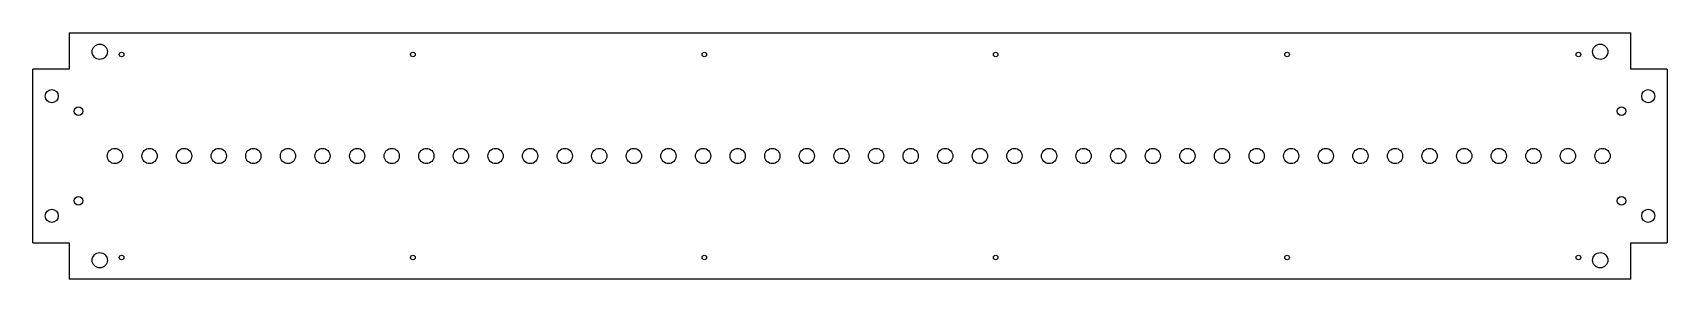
# Model space of a CAD drawing. Extents: x -750 to 750, y -113 to 113.
import ezdxf

# ---------------------------------------------------------------- set-up
doc = ezdxf.new("R2010")
doc.units = 0
doc.layers.get('0').update_dxf_attribs({"linetype": 'CONTINUOUS'})

msp = doc.modelspace()

# ---------------------------------------------------------------- linework, layer by layer
at = {"color": 7, "linetype": 'CONTINUOUS'}
for p, q in [((-716.5, 113.3), (-716.5, 79.8)), ((-716.5, 113.3), (716.5, 113.3)), ((716.5, 79.8), (716.5, 113.3)), ((-750.1, -79.8), (-750.1, 79.8)), ((-716.5, 79.8), (-750.1, 79.8)), ((750.1, 79.8), (716.5, 79.8)), ((750.1, 79.8), (750.1, -79.8)), ((-750.1, -79.8), (-716.5, -79.8)), ((-716.5, -79.8), (-716.5, -113.3)), ((716.5, -79.8), (750.1, -79.8)), ((716.5, -113.3), (716.5, -79.8)), ((716.5, -113.3), (-716.5, -113.3))]:
    msp.add_line(p, q, dxfattribs=at)
for centre, radius in [((-688.5, 95.8), 7), ((-668.5, 93.3), 2.1), ((-401.1, 93.3), 2.1), ((-133.7, 93.3), 2.1), ((133.7, 93.3), 2.1), ((401.1, 93.3), 2.1), ((668.5, 93.3), 2.1), ((688.5, 95.8), 7), ((-732.6, 55), 6), ((732.6, 55), 6), ((-708, 41.2), 4), ((708, 41.2), 4), ((-674.6, 0), 7), ((-642.8, 0), 7), ((-611.1, 0), 7), ((-579.3, 0), 7), ((-547.6, 0), 7), ((-515.8, 0), 7), ((-484.1, 0), 7), ((-452.3, 0), 7), ((-420.6, 0), 7), ((-388.8, 0), 7), ((-357.1, 0), 7), ((-325.3, 0), 7), ((-293.6, 0), 7), ((-261.8, 0), 7), ((-230.1, 0), 7), ((-198.3, 0), 7), ((-166.6, 0), 7), ((-134.8, 0), 7), ((-103.1, 0), 7), ((-71.3, 0), 7), ((-39.6, 0), 7), ((-7.8, 0), 7), ((23.9, 0), 7), ((55.7, 0), 7), ((87.4, 0), 7), ((119.2, 0), 7), ((150.9, 0), 7), ((182.7, 0), 7), ((214.4, 0), 7), ((246.2, 0), 7), ((277.9, 0), 7), ((309.7, 0), 7), ((341.4, 0), 7), ((373.2, 0), 7), ((404.9, 0), 7), ((436.7, 0), 7), ((468.4, 0), 7), ((500.2, 0), 7), ((531.9, 0), 7), ((563.7, 0), 7), ((595.4, 0), 7), ((627.2, 0), 7), ((658.9, 0), 7), ((690.7, 0), 7), ((-708, -41.2), 4), ((708, -41.2), 4), ((-732.6, -55), 6), ((732.6, -55), 6), ((-688.5, -95.8), 7), ((688.5, -95.8), 7), ((-668.5, -93.3), 2.1), ((-401.1, -93.3), 2.1), ((-133.7, -93.3), 2.1), ((133.7, -93.3), 2.1), ((401.1, -93.3), 2.1), ((668.5, -93.3), 2.1)]:
    msp.add_circle(centre, radius, dxfattribs=at)

doc.saveas('drawing.dxf')
